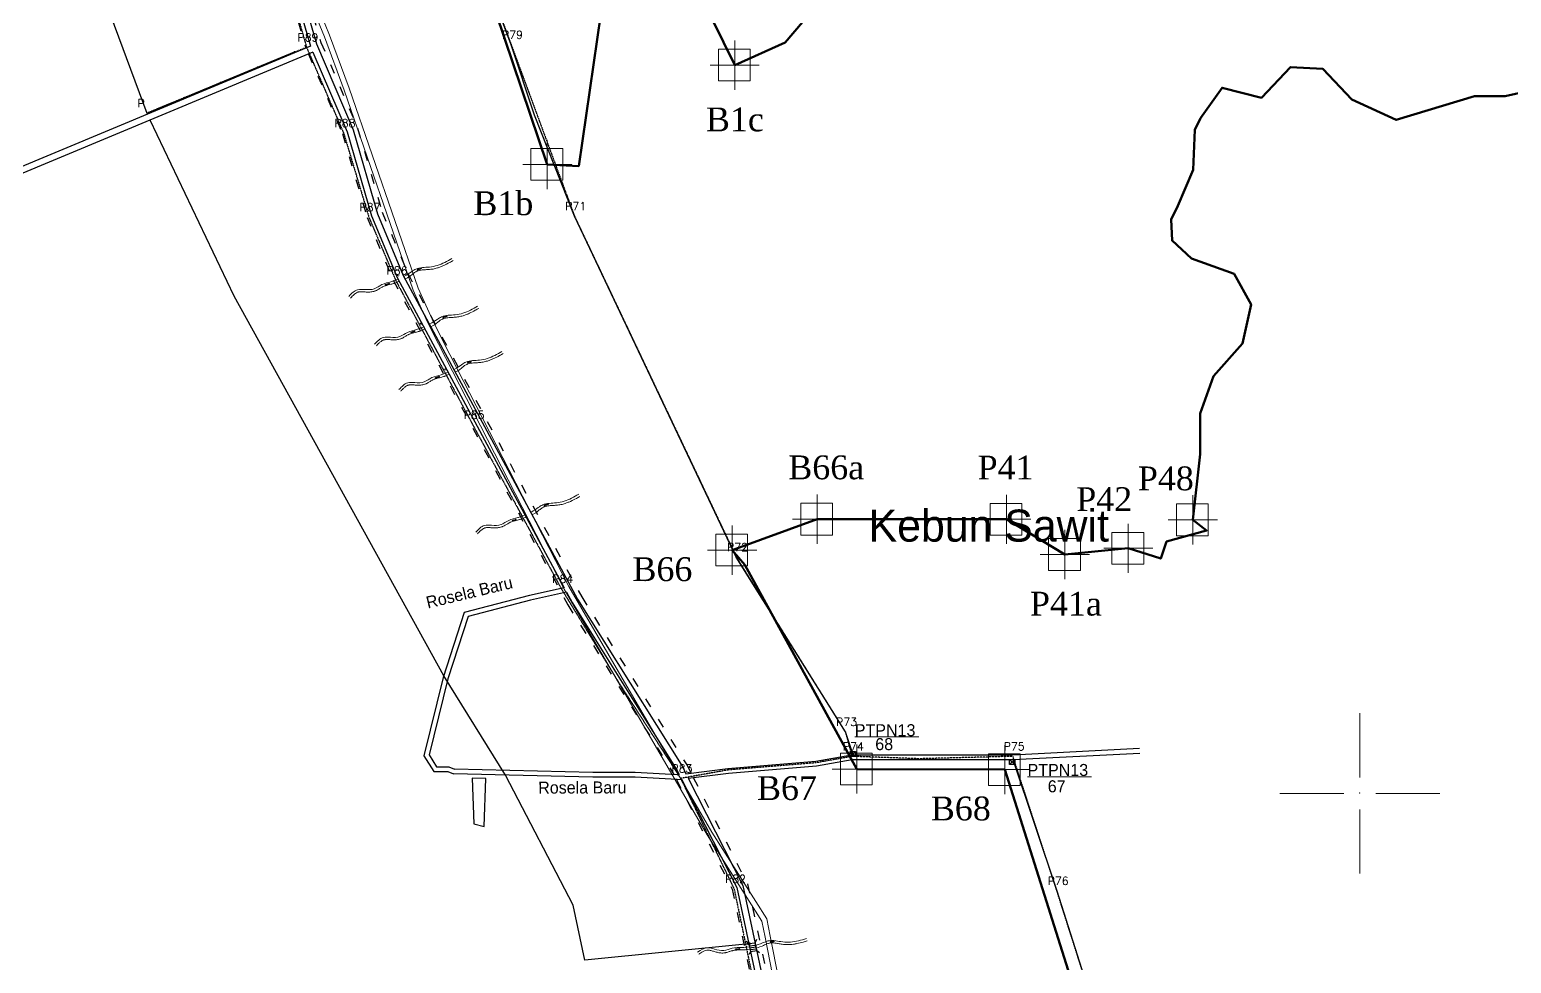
# Model space of a CAD drawing. Header units: inches. Extents: x 110400 to 131000, y 1079400 to 1096600.
# Drawn here: x 117338 to 119190, y 1085787 to 1086954 of the extents above; entities that cross this region are included whole.
import ezdxf

# ---------------------------------------------------------------- set-up
doc = ezdxf.new("R2010")
doc.units = ezdxf.units.IN
doc.header["$MEASUREMENT"] = 0
doc.linetypes.add('ACAD_ISO03W100', pattern=[30, 12, -18])
doc.linetypes.add('HIDDEN', pattern=[0.375, 0.25, -0.125])
for name, color, linetype in [('020100', 7, 'Continuous'), ('040100', 20, 'Continuous'), ('110100', 7, 'Continuous'), ('Bahu Jalan', 1, 'ACAD_ISO03W100'), ('Jalan', 1, 'Continuous'), ('Jembatan', 7, 'Continuous'), ('LB_POL', 1, 'HIDDEN'), ('NEW NO PATHOK', 7, 'Continuous'), ('PN_POL', 7, 'Continuous'), ('Sungai', 5, 'Continuous'), ('TEXT', 7, 'Continuous'), ('Tugu', 7, 'Continuous'), ('WPTATTRIBS', 7, 'Continuous')]:
    doc.layers.add(name, color=color, linetype=linetype)
doc.styles.add('ROMANC', font='romanc.shx')
doc.styles.add('Times New Roman', font='times.ttf')

# ---------------------------------------------------------------- blocks, each defined once
blk = doc.blocks.new('dawwfaa')
at = {"layer": '020100', "color": 5, "lineweight": 60}
for points in [[(118352.2, 1087020.1), (118282.2, 1086937.7), (118219, 1086909.5), (118118.8, 1087113.6)], [(118061, 1087036.8), (118024.1, 1086783.4), (117984.8, 1086785.4), (117899.4, 1087038.4)], [(119211.6, 1086877.3), (119181.8, 1086870.9), (119143.5, 1086870.9), (119045.6, 1086841.1), (118990.2, 1086866.6), (118954, 1086904.9), (118913.6, 1086907), (118877.4, 1086868.8), (118828.1, 1086881.3), (118801.2, 1086843.1), (118794, 1086828.7), (118791.9, 1086778.7), (118772.8, 1086733.5), (118764.7, 1086716.8), (118765.7, 1086690.2), (118790, 1086667.8), (118843.2, 1086648.7), (118864.5, 1086610.4), (118853.8, 1086561.5), (118817.6, 1086521.1), (118800.6, 1086474.3), (118800.6, 1086423.3), (118791.6, 1086341.4), (118808.8, 1086328), (118758.8, 1086314.5), (118751.6, 1086292.9), (118710.9, 1086305.9), (118631.8, 1086298.1), (118558.6, 1086342.1), (118322, 1086342.2), (118215.7, 1086303.6), (118231.8, 1086285.2), (118371.5, 1086030.1), (118556.6, 1086029.3), (118746.9, 1085426.6)]]:
    blk.add_lwpolyline(points, dxfattribs=at)
at = {"layer": '040100', "color": 5, "lineweight": 13}
for points in [[(117502.2, 1087381.4), (117599.2, 1087175.5), (117679.2, 1087011.2), (117706.5, 1086944.7), (117731, 1086878.2), (117817.3, 1086628.5), (117834.8, 1086589.3), (117848.8, 1086561.3), (118005.9, 1086254.9), (118184.7, 1085947.8), (118252.8, 1085840.2), (118257, 1085819.9), (118278, 1085712.9), (118351.6, 1085338.4), (118388, 1085152.3), (118425.9, 1084990.7), (118513.6, 1084740.8), (118585.8, 1084553.6)], [(117518.2, 1087363.1), (117605.2, 1087178.4), (117685.3, 1087013.9), (117712.7, 1086947.1), (117737.3, 1086880.5), (117823.5, 1086631), (117840.8, 1086592.2), (117854.7, 1086564.3), (118011.7, 1086258.1), (118190.4, 1085951.2), (118259, 1085842.8), (118263.5, 1085821.2), (118284.5, 1085714.2), (118350, 1085380.7)]]:
    blk.add_lwpolyline(points, dxfattribs=at)
at = {"layer": '110100', "color": 5, "lineweight": 13}
for p, q in [((119000.2, 1086019.7), (119000.2, 1086099.7)), ((118900.2, 1085999.7), (118980.2, 1085999.7)), ((119020.2, 1085999.7), (119100.2, 1085999.7)), ((119000.2, 1085899.7), (119000.2, 1085979.7))]:
    blk.add_line(p, q, dxfattribs=at)
blk.add_point((119000, 1086000), dxfattribs=at)
at = {"layer": 'NEW NO PATHOK', "color": 5, "lineweight": 13}
for points in [[(118188.3, 1086909.5), (118249.7, 1086909.5), (118219, 1086909.5), (118219, 1086940.3), (118219, 1086878.8), (118219, 1086889.7), (118238.3, 1086889.7), (118238.3, 1086929.4), (118198.6, 1086929.4), (118198.6, 1086889.7), (118219, 1086889.7)], [(117954.1, 1086785.4), (118015.5, 1086785.4), (117984.8, 1086785.4), (117984.8, 1086816.2), (117984.8, 1086754.7), (117984.8, 1086765.6), (118004.1, 1086765.6), (118004.1, 1086805.3), (117964.4, 1086805.3), (117964.4, 1086765.6), (117984.8, 1086765.6)], [(118291.3, 1086342.2), (118352.7, 1086342.2), (118322, 1086342.2), (118322, 1086373), (118322, 1086311.5), (118322, 1086322.4), (118341.3, 1086322.4), (118341.3, 1086362.1), (118301.6, 1086362.1), (118301.6, 1086322.4), (118322, 1086322.4)], [(118527.9, 1086342.1), (118589.3, 1086342.1), (118558.6, 1086342.1), (118558.6, 1086372.8), (118558.6, 1086311.4), (118558.6, 1086322.3), (118577.9, 1086322.3), (118577.9, 1086361.9), (118538.2, 1086361.9), (118538.2, 1086322.3), (118558.6, 1086322.3)], [(118760.9, 1086341.4), (118822.3, 1086341.4), (118791.6, 1086341.4), (118791.6, 1086372.1), (118791.6, 1086310.6), (118791.6, 1086321.5), (118810.9, 1086321.5), (118810.9, 1086361.2), (118771.2, 1086361.2), (118771.2, 1086321.5), (118791.6, 1086321.5)], [(118185, 1086303.6), (118246.5, 1086303.6), (118215.7, 1086303.6), (118215.7, 1086334.3), (118215.7, 1086272.9), (118215.7, 1086283.8), (118235, 1086283.8), (118235, 1086323.4), (118195.4, 1086323.4), (118195.4, 1086283.8), (118215.7, 1086283.8)], [(118680.2, 1086305.9), (118741.6, 1086305.9), (118710.9, 1086305.9), (118710.9, 1086336.6), (118710.9, 1086275.1), (118710.9, 1086286.1), (118730.2, 1086286.1), (118730.2, 1086325.7), (118690.5, 1086325.7), (118690.5, 1086286.1), (118710.9, 1086286.1)], [(118601, 1086298.1), (118662.5, 1086298.1), (118631.8, 1086298.1), (118631.8, 1086328.8), (118631.8, 1086267.4), (118631.8, 1086278.3), (118651.1, 1086278.3), (118651.1, 1086317.9), (118611.4, 1086317.9), (118611.4, 1086278.3), (118631.8, 1086278.3)], [(118340.8, 1086030.1), (118402.2, 1086030.1), (118371.5, 1086030.1), (118371.5, 1086060.8), (118371.5, 1085999.3), (118371.5, 1086010.3), (118390.8, 1086010.3), (118390.8, 1086049.9), (118351.1, 1086049.9), (118351.1, 1086010.3), (118371.5, 1086010.3)], [(118525.9, 1086029.3), (118587.3, 1086029.3), (118556.6, 1086029.3), (118556.6, 1086060), (118556.6, 1085998.6), (118556.6, 1086009.5), (118575.9, 1086009.5), (118575.9, 1086049.1), (118536.2, 1086049.1), (118536.2, 1086009.5), (118556.6, 1086009.5)]]:
    blk.add_lwpolyline(points, dxfattribs=at)
at = {"layer": 'NEW NO PATHOK', "color": 5, "lineweight": 13, "style": 'Times New Roman'}
for s, p in [('B1c', (118183.1, 1086826.8)), ('B1b', (117892.4, 1086722.1)), ('B66a', (118286, 1086392.1)), ('P41', (118522.6, 1086391.9)), ('P48', (118722.9, 1086378.3)), ('P42', (118645.9, 1086352.4)), ('B66', (118091.2, 1086264.9)), ('P41a', (118588.1, 1086221.8)), ('B67', (118246.9, 1085991.4)), ('B68', (118464.2, 1085965.9))]:
    blk.add_text(s, height=29.74, dxfattribs=at).set_placement(p)
blk = doc.blocks.new('qwqeq3')
at = {"layer": '020100', "color": 1}
blk.add_lwpolyline([(117908, 1086018.1), (117890.8, 1086018.6), (117893, 1085961.4), (117906, 1085958.3), (117908, 1086018.1)], dxfattribs=at)
blk = doc.blocks.new('WAYPOINT')
at = {"layer": 'WPTATTRIBS'}
for p, q in [((0, 0), (0.6, 1.5)), ((1.5, 0.9375), (0.3, 0.75)), ((0.6, 1.5), (1.5, 0.9375))]:
    blk.add_line(p, q, dxfattribs=at)
at = {"layer": 'WPTATTRIBS', "flags": 1}
for tag in ['Altitude', 'Type', 'Symbol', 'Color', 'City', 'Country', 'Description', 'Position', 'Depth', 'Proximity', 'DisplayMode', 'Facility', 'Name']:
    blk.add_attdef(tag, (0.3, -0.5), '', height=1, dxfattribs=at)
at = {"layer": 'WPTATTRIBS'}
blk.add_attdef('Visible', (0.3, -0.5), '', height=1, dxfattribs=at)
blk = doc.blocks.new('A$C24880B23')
for p, q in [((0, 0), (1.77, 1.7)), ((1.77, 0), (0, 1.7))]:
    blk.add_line(p, q)
blk.add_lwpolyline([(0, 1.7), (1.77, 1.7), (1.77, 0), (0, 0)], close=True)
blk = doc.blocks.new('A$C2F9C7BD5')
at = {"layer": 'Sungai'}
for points in [[(0, 0.2), (1, 0.6)], [(0, 0.2), (1.1, 0)]]:
    blk.add_lwpolyline(points, dxfattribs=at)
blk.add_spline([(5.5, 0.5), (5.3, 0.7), (5.1, 0.4), (4.8, 0.7), (4.5, 0.5), (4.2, 0.3), (4, 0.6), (3.9, 0.3), (3.3, 0.5), (2.5, 0.3), (2.3, 0.1), (1.7, 0.3), (0, 0.2)], degree=3, dxfattribs=at)
blk = doc.blocks.new('jawjwd')
at = {"color": 3}
for p, q in [((117622.6, 1086907, -17.9), (117668.7, 1086926.3, -17.9)), ((117576.4, 1086887.8, -17.9), (117622.6, 1086907, -17.9)), ((117530.3, 1086868.5, -17.9), (117576.4, 1086887.8, -17.9)), ((117484.1, 1086849.3, -17.9), (117530.3, 1086868.5, -17.9))]:
    blk.add_line(p, q, dxfattribs=at)
at = {"color": 3, "linetype": 'ByBlock'}
for p, q in [((118566.8, 1086041.8, -4.7), (118621.7, 1085877.9, -4.7)), ((118621.7, 1085877.9, -4.7), (118658.4, 1085762.6, -4.7))]:
    blk.add_line(p, q, dxfattribs=at)
for points, elevation in [([(117518.9, 1087320.7), (117348.1, 1087216.6), (117484.1, 1086849.3)], -17.9), ([(118366.7, 1086048.9), (118357.3, 1086076.4), (118221, 1086294.9), (118018.7, 1086720.9), (117968.7, 1086846.9), (117939.7, 1086934.9), (117895.7, 1087052.9), (117800.7, 1087244.9), (117776.7, 1087268.9), (117752.7, 1087282.9), (117695.7, 1087289.9), (117616.7, 1087294.9), (117552.9, 1087297)], -4.7), ([(118031.6, 1085791.4), (118016.9, 1085860.2), (117932.4, 1086022.4), (117855.5, 1086146.7), (117593.2, 1086620.9), (117488.4, 1086840.9)], -4.7)]:
    blk.add_lwpolyline(points, dxfattribs=dict(at, elevation=elevation))
at = {"color": 3, "elevation": -4.7}
for points in [[(117688.6, 1086933.2), (117185.1, 1086723.2)], [(117691.8, 1086925.6), (117188.2, 1086715.8)], [(118236.6, 1085811.8), (118031.6, 1085791.4)]]:
    blk.add_lwpolyline(points, dxfattribs=at)
at = {"color": 3}
for p in [(117668.7, 1086926.3, -17.9), (117622.6, 1086907, -17.9), (117576.4, 1086887.8, -17.9), (117530.3, 1086868.5, -17.9), (118236.6, 1085811.8, -4.7)]:
    blk.add_point(p, dxfattribs=at)
at = {"layer": 'Bahu Jalan', "color": 3, "linetype": 'ACAD_ISO03W100', "elevation": -4.7}
for points in [[(117489.1, 1087380.7), (117534.9, 1087288.2), (117648.6, 1087050.3), (117682.9, 1086931.2), (117683, 1086930.9)], [(117510, 1087383.6), (117552.9, 1087297), (117667.3, 1087057.4), (117701.8, 1086937.9), (117747.7, 1086830.8), (117778.4, 1086725.8), (117810.3, 1086649.4), (118027.8, 1086245.1), (118159.2, 1086035.2), (118164.4, 1086025)], [(117686.3, 1086923.3), (117728.8, 1086824), (117759.5, 1086719.2), (117792.2, 1086640.7), (118010.5, 1086235.1), (118141.8, 1086025.4), (118143, 1086023.1)], [(118167.3, 1086019.4), (118234.9, 1085886.7), (118343, 1085380.1)], [(118146.1, 1086016.9), (118215.9, 1085880), (118326.1, 1085363.3), (118370.5, 1085142.7), (118431.4, 1084906.7), (118595.4, 1084394.9)]]:
    blk.add_lwpolyline(points, dxfattribs=at)
at = {"layer": 'Jalan', "color": 3}
for points, elevation in [([(117495.4, 1087381.5), (117540.3, 1087290.9), (117654.2, 1087052.5), (117688.6, 1086933.2)], -4.7), ([(117503.7, 1087382.7), (117547.5, 1087294.4), (117661.7, 1087055.3), (117696.1, 1086935.9), (117742, 1086828.7), (117772.7, 1086723.8), (117804.8, 1086646.8), (118022.6, 1086242.1), (118154, 1086032.3), (118158.1, 1086024.2)], -4.7), ([(117691.8, 1086925.6), (117734.5, 1086826), (117765.2, 1086721.2), (117797.6, 1086643.3), (118005.8, 1086256.5)], -4.7), ([(118005.8, 1086256.5), (117962.4, 1086246.9), (117881, 1086225.8), (117854.7, 1086144.3), (117830.6, 1086046.7), (117843.1, 1086026.9), (117860.5, 1086026.9), (117867.7, 1086023.9)], -6.5), ([(118008.7, 1086251), (117963.8, 1086241), (117885.7, 1086220.8), (117860.5, 1086142.6), (117837, 1086047.8), (117846.4, 1086032.9), (117861.7, 1086032.9), (117868.8, 1086029.9)], -6.5), ([(118008.7, 1086251), (118015.7, 1086238.1), (118147.1, 1086028.3), (118149.7, 1086023.2)], -4.7), ([(118158.1, 1086024.2), (118210.4, 1086030.9), (118320.4, 1086039.9), (118365.5, 1086047.9), (118566.6, 1086047.8), (118725, 1086056)], -6.6), ([(118161, 1086018.6), (118211.3, 1086024.9), (118321.2, 1086033.9), (118366, 1086041.9), (118566.8, 1086041.8), (118725.3, 1086050)], -6.6), ([(118147, 1086016.9), (118094.6, 1086019.9), (118041.7, 1086019.9), (117867.7, 1086023.9)], -6.7), ([(118147.3, 1086022.9), (118094.8, 1086025.9), (118041.7, 1086025.9), (117868.8, 1086029.9)], -6.7), ([(118147.3, 1086022.9), (118149.7, 1086023.2)], -6.6), ([(118161, 1086018.6), (118229.2, 1085884.7), (118337.6, 1085375.5)], -4.7), ([(118147, 1086016.9), (118152.5, 1086017.6)], -6.6), ([(118152.5, 1086017.6), (118221.6, 1085882), (118332, 1085364.6), (118376.3, 1085144.1), (118437.2, 1084908.3), (118601.2, 1084396.8)], -4.7)]:
    blk.add_lwpolyline(points, dxfattribs=dict(at, elevation=elevation))
at = {"layer": 'Jembatan', "color": 3, "linetype": 'ACAD_ISO03W100'}
for p, q in [((118236.6, 1085811.9, -4.7), (118233.5, 1085814.4, -4.7)), ((118244.5, 1085813.1, -4.7), (118246.7, 1085817.6, -4.7)), ((118238.7, 1085802.1, -4.7), (118237, 1085798.4, -4.7)), ((118237.2, 1085809, -4.7), (118245.1, 1085810.2, -4.7)), ((118238.2, 1085804.4, -4.7), (118246.1, 1085805.6, -4.7)), ((118246.6, 1085803.2, -4.7), (118250, 1085800.9, -4.7))]:
    blk.add_line(p, q, dxfattribs=at)
at = {"layer": 'Jembatan', "color": 3}
for p, q in [((118236.6, 1085811.9, -4.7), (118238.7, 1085802.1, -4.7)), ((118237.7, 1085806.6, -4.7), (118245.6, 1085808, -4.7)), ((118238.7, 1085802.1, -4.7), (118246.6, 1085803.2, -4.7)), ((118246.6, 1085803.2, -4.7), (118244.5, 1085813.1, -4.7))]:
    blk.add_line(p, q, dxfattribs=at)
at = {"layer": 'Jembatan', "color": 3, "elevation": -4.7}
blk.add_lwpolyline([(118236.6, 1085811.9), (118244.5, 1085813.1)], dxfattribs=at)
at = {"layer": 'LB_POL', "color": 3}
for points in [[(117446.1, 1087484.7), (117483, 1087398.6), (117518.9, 1087320.7), (117650.1, 1087050.3), (117683.9, 1086931.7), (117484.1, 1086849.3)], [(117683.9, 1086931.7), (117730.2, 1086824.6), (117761.7, 1086719.6), (117795.4, 1086640.3), (117891.7, 1086459.9), (118002.4, 1086255), (118074.5, 1086137.4), (118151.4, 1086018.3), (118218.3, 1085880.2), (118249.6, 1085729.3), (118339.2, 1085369.4)]]:
    blk.add_lwpolyline(points, dxfattribs=at)
for points, elevation in [([(117518.9, 1087320.7), (117552.9, 1087297), (117695.7, 1087289.9), (117752.7, 1087282.9), (117776.7, 1087268.9), (117800.7, 1087244.9), (117895.7, 1087052.9), (117939.7, 1086934.9), (118018.7, 1086720.9), (118221, 1086294.9), (118357.3, 1086076.4), (118365.7, 1086045.9)], -4.7), ([(118749.7, 1085450.9), (118671.7, 1085720.9), (118621.7, 1085877.9), (118566.7, 1086045.9), (118449.7, 1086042.9), (118365.7, 1086045.9), (118320.7, 1086037.9), (118210.7, 1086028.9), (118151.4, 1086018.3)], 7.8)]:
    blk.add_lwpolyline(points, dxfattribs=dict(at, elevation=elevation))
at = {"layer": 'Sungai', "color": 3, "lineweight": 15}
for points, knots in [([(117805.6, 1086645.3, -4.7), (117814.1, 1086650.4, -4.7), (117821.3, 1086657.3, -4.7), (117835.2, 1086656.4, -4.7), (117850.7, 1086659.6, -4.7), (117859.6, 1086664.6, -4.7), (117865.6, 1086668, -4.7)], [80.854191, 80.854191, 80.854191, 80.854191, 92.524023, 109.786119, 119.702575, 140.002798, 140.002798, 140.002798, 140.002798]), ([(117807.2, 1086642.3, -4.7), (117812.4, 1086645.1, -4.7), (117812.4, 1086645.2, -4.7), (117813.7, 1086646.2, -4.7), (117815, 1086647.3, -4.7), (117817.4, 1086649.3, -4.7), (117818.6, 1086650.2, -4.7), (117820.3, 1086651.3, -4.7), (117820.9, 1086651.6, -4.7), (117821.8, 1086652.1, -4.7), (117822.1, 1086652.2, -4.7), (117822.7, 1086652.4, -4.7), (117823.1, 1086652.6, -4.7), (117824.1, 1086652.9, -4.7), (117824.8, 1086653.1, -4.7), (117827.4, 1086653.5, -4.7), (117829.4, 1086653.7, -4.7), (117833.1, 1086653.9, -4.7), (117834.7, 1086654, -4.7), (117837.2, 1086654.2, -4.7), (117838.2, 1086654.3, -4.7), (117840.1, 1086654.5, -4.7), (117841, 1086654.6, -4.7), (117843.8, 1086655.1, -4.7), (117845.6, 1086655.6, -4.7), (117848.7, 1086656.5, -4.7), (117850.1, 1086657, -4.7), (117852.7, 1086658, -4.7), (117854, 1086658.5, -4.7), (117857.8, 1086660.3, -4.7), (117860.2, 1086661.5, -4.7), (117864.1, 1086663.7, -4.7), (117865.6, 1086664.5, -4.7), (117867, 1086665.3, -4.7)], [80.167972, 80.167972, 80.167972, 80.167972, 80.22166, 80.22166, 84.998063, 84.998063, 89.774466, 89.774466, 92.200754, 92.200754, 93.517808, 93.517808, 94.834862, 94.834862, 97.468969, 97.468969, 103.732355, 103.732355, 108.364995, 108.364995, 111.003517, 111.003517, 113.642038, 113.642038, 118.919082, 118.919082, 122.952019, 122.952019, 126.984955, 126.984955, 135.050829, 135.050829, 140.002798, 140.002798, 140.002798, 140.002798]), ([(117736.8, 1086620.6, -4.7), (117740.2, 1086624.2, -4.7), (117745.7, 1086630, -4.7), (117757.7, 1086629, -4.7), (117768.6, 1086628.7, -4.7), (117778, 1086636.3, -4.7), (117786.7, 1086638, -4.7), (117791.6, 1086639.5, -4.7), (117798.3, 1086642.1, -4.7)], [0, 0, 0, 0, 13.703521, 22.622492, 34.414139, 45.306167, 57.291001, 60.750394, 60.750394, 60.750394, 60.750394]), ([(117739, 1086618.5, -4.7), (117739.3, 1086618.9, -4.7), (117739.7, 1086619.3, -4.7), (117740.7, 1086620.4, -4.7), (117741.4, 1086621, -4.7), (117743, 1086622.6, -4.7), (117744, 1086623.4, -4.7), (117745.8, 1086624.8, -4.7), (117746.8, 1086625.3, -4.7), (117747.9, 1086625.8, -4.7), (117748.2, 1086625.9, -4.7), (117748.8, 1086626, -4.7), (117749.2, 1086626.1, -4.7), (117749.9, 1086626.2, -4.7), (117750.3, 1086626.3, -4.7), (117751.9, 1086626.4, -4.7), (117753.3, 1086626.3, -4.7), (117755.5, 1086626.2, -4.7), (117756.2, 1086626.1, -4.7), (117757.8, 1086626.1, -4.7), (117758.6, 1086626, -4.7), (117760.9, 1086625.9, -4.7), (117762.6, 1086626, -4.7), (117765.8, 1086626.3, -4.7), (117767.5, 1086626.6, -4.7), (117769.5, 1086627.3, -4.7), (117769.9, 1086627.4, -4.7), (117770.6, 1086627.7, -4.7), (117771, 1086627.9, -4.7), (117772.1, 1086628.4, -4.7), (117772.8, 1086628.8, -4.7), (117774.6, 1086629.9, -4.7), (117775.7, 1086630.6, -4.7), (117777.3, 1086631.5, -4.7), (117777.8, 1086631.8, -4.7), (117778.6, 1086632.2, -4.7), (117778.9, 1086632.4, -4.7), (117779.7, 1086632.8, -4.7), (117780.2, 1086633, -4.7), (117781.3, 1086633.5, -4.7), (117781.9, 1086633.7, -4.7), (117783.5, 1086634.2, -4.7), (117784.7, 1086634.5, -4.7), (117787, 1086635.1, -4.7), (117788.1, 1086635.4, -4.7), (117789.9, 1086635.9, -4.7), (117790.6, 1086636.1, -4.7), (117792, 1086636.5, -4.7), (117792.7, 1086636.7, -4.7), (117793.6, 1086636.9, -4.7), (117793.8, 1086637, -4.7), (117799.7, 1086639.5, -4.7)], [0, 0, 0, 0, 1.426156, 1.426156, 4.278468, 4.278468, 8.344777, 8.344777, 12.411086, 12.411086, 13.60751, 13.60751, 15.108279, 15.108279, 16.609048, 16.609048, 20.933761, 20.933761, 23.124493, 23.124493, 25.315225, 25.315225, 29.696688, 29.696688, 34.078152, 34.078152, 35.155378, 35.155378, 36.232604, 36.232604, 38.387055, 38.387055, 42.201924, 42.201924, 44.020519, 44.020519, 45.212054, 45.212054, 47.146222, 47.146222, 49.08039, 49.08039, 52.948726, 52.948726, 56.272152, 56.272152, 58.408442, 58.408442, 60.544732, 60.544732, 61.178316, 61.178316, 61.178316, 61.178316]), ([(117837.7, 1086585.7, -4.7), (117846.2, 1086590.7, -4.7), (117853.4, 1086597.6, -4.7), (117867.3, 1086596.7, -4.7), (117882.8, 1086599.9, -4.7), (117891.7, 1086604.9, -4.7), (117897.7, 1086608.3, -4.7)], [80.854191, 80.854191, 80.854191, 80.854191, 92.524023, 109.786119, 119.702575, 140.002798, 140.002798, 140.002798, 140.002798]), ([(117839.3, 1086582.6, -4.7), (117844.5, 1086585.5, -4.7), (117844.5, 1086585.5, -4.7), (117845.8, 1086586.5, -4.7), (117847.1, 1086587.6, -4.7), (117849.5, 1086589.6, -4.7), (117850.7, 1086590.5, -4.7), (117852.4, 1086591.6, -4.7), (117853, 1086591.9, -4.7), (117853.9, 1086592.4, -4.7), (117854.2, 1086592.5, -4.7), (117854.8, 1086592.8, -4.7), (117855.2, 1086592.9, -4.7), (117856.2, 1086593.2, -4.7), (117856.9, 1086593.4, -4.7), (117859.5, 1086593.8, -4.7), (117861.5, 1086594, -4.7), (117865.2, 1086594.2, -4.7), (117866.8, 1086594.3, -4.7), (117869.3, 1086594.5, -4.7), (117870.3, 1086594.6, -4.7), (117872.2, 1086594.8, -4.7), (117873.1, 1086595, -4.7), (117875.9, 1086595.5, -4.7), (117877.7, 1086595.9, -4.7), (117880.8, 1086596.8, -4.7), (117882.2, 1086597.3, -4.7), (117884.8, 1086598.3, -4.7), (117886.1, 1086598.8, -4.7), (117889.9, 1086600.6, -4.7), (117892.3, 1086601.9, -4.7), (117896.2, 1086604, -4.7), (117897.7, 1086604.8, -4.7), (117899.1, 1086605.6, -4.7)], [80.167972, 80.167972, 80.167972, 80.167972, 80.22166, 80.22166, 84.998063, 84.998063, 89.774466, 89.774466, 92.200754, 92.200754, 93.517808, 93.517808, 94.834862, 94.834862, 97.468969, 97.468969, 103.732355, 103.732355, 108.364995, 108.364995, 111.003517, 111.003517, 113.642038, 113.642038, 118.919082, 118.919082, 122.952019, 122.952019, 126.984955, 126.984955, 135.050829, 135.050829, 140.002798, 140.002798, 140.002798, 140.002798]), ([(117768.9, 1086560.9, -4.7), (117772.3, 1086564.5, -4.7), (117777.8, 1086570.3, -4.7), (117789.8, 1086569.3, -4.7), (117800.7, 1086569, -4.7), (117810.1, 1086576.7, -4.7), (117818.8, 1086578.3, -4.7), (117823.7, 1086579.8, -4.7), (117830.4, 1086582.4, -4.7)], [0, 0, 0, 0, 13.703521, 22.622492, 34.414139, 45.306167, 57.291001, 60.750394, 60.750394, 60.750394, 60.750394]), ([(117771.1, 1086558.8, -4.7), (117771.4, 1086559.2, -4.7), (117771.8, 1086559.6, -4.7), (117772.8, 1086560.7, -4.7), (117773.5, 1086561.4, -4.7), (117775.1, 1086562.9, -4.7), (117776.1, 1086563.7, -4.7), (117777.9, 1086565.1, -4.7), (117778.9, 1086565.6, -4.7), (117780, 1086566.1, -4.7), (117780.3, 1086566.2, -4.7), (117780.9, 1086566.3, -4.7), (117781.3, 1086566.4, -4.7), (117782, 1086566.5, -4.7), (117782.4, 1086566.6, -4.7), (117784, 1086566.7, -4.7), (117785.4, 1086566.6, -4.7), (117787.6, 1086566.5, -4.7), (117788.3, 1086566.5, -4.7), (117789.9, 1086566.4, -4.7), (117790.7, 1086566.3, -4.7), (117793, 1086566.3, -4.7), (117794.7, 1086566.3, -4.7), (117797.9, 1086566.6, -4.7), (117799.5, 1086566.9, -4.7), (117801.6, 1086567.6, -4.7), (117802, 1086567.7, -4.7), (117802.7, 1086568, -4.7), (117803.1, 1086568.2, -4.7), (117804.2, 1086568.7, -4.7), (117804.9, 1086569.1, -4.7), (117806.7, 1086570.2, -4.7), (117807.8, 1086570.9, -4.7), (117809.4, 1086571.8, -4.7), (117809.9, 1086572.1, -4.7), (117810.7, 1086572.5, -4.7), (117811, 1086572.7, -4.7), (117811.8, 1086573.1, -4.7), (117812.3, 1086573.3, -4.7), (117813.4, 1086573.8, -4.7), (117814, 1086574, -4.7), (117815.6, 1086574.5, -4.7), (117816.8, 1086574.9, -4.7), (117819.1, 1086575.4, -4.7), (117820.2, 1086575.7, -4.7), (117822, 1086576.2, -4.7), (117822.7, 1086576.4, -4.7), (117824.1, 1086576.8, -4.7), (117824.8, 1086577, -4.7), (117825.7, 1086577.2, -4.7), (117825.9, 1086577.3, -4.7), (117831.8, 1086579.8, -4.7)], [0, 0, 0, 0, 1.426156, 1.426156, 4.278468, 4.278468, 8.344777, 8.344777, 12.411086, 12.411086, 13.60751, 13.60751, 15.108279, 15.108279, 16.609048, 16.609048, 20.933761, 20.933761, 23.124493, 23.124493, 25.315225, 25.315225, 29.696688, 29.696688, 34.078152, 34.078152, 35.155378, 35.155378, 36.232604, 36.232604, 38.387055, 38.387055, 42.201924, 42.201924, 44.020519, 44.020519, 45.212054, 45.212054, 47.146222, 47.146222, 49.08039, 49.08039, 52.948726, 52.948726, 56.272152, 56.272152, 58.408442, 58.408442, 60.544732, 60.544732, 61.178316, 61.178316, 61.178316, 61.178316]), ([(117868.2, 1086529.1, -4.7), (117876.7, 1086534.1, -4.7), (117883.9, 1086541, -4.7), (117897.8, 1086540.2, -4.7), (117913.3, 1086543.3, -4.7), (117922.2, 1086548.3, -4.7), (117928.1, 1086551.7, -4.7)], [80.854191, 80.854191, 80.854191, 80.854191, 92.524023, 109.786119, 119.702575, 140.002798, 140.002798, 140.002798, 140.002798]), ([(117869.8, 1086526, -4.7), (117874.9, 1086528.9, -4.7), (117875, 1086528.9, -4.7), (117876.3, 1086530, -4.7), (117877.6, 1086531, -4.7), (117880, 1086533, -4.7), (117881.1, 1086533.9, -4.7), (117882.9, 1086535, -4.7), (117883.5, 1086535.4, -4.7), (117884.3, 1086535.8, -4.7), (117884.7, 1086535.9, -4.7), (117885.3, 1086536.2, -4.7), (117885.6, 1086536.3, -4.7), (117886.7, 1086536.6, -4.7), (117887.4, 1086536.8, -4.7), (117890, 1086537.3, -4.7), (117892, 1086537.4, -4.7), (117895.6, 1086537.7, -4.7), (117897.2, 1086537.7, -4.7), (117899.8, 1086537.9, -4.7), (117900.8, 1086538, -4.7), (117902.6, 1086538.2, -4.7), (117903.6, 1086538.4, -4.7), (117906.3, 1086538.9, -4.7), (117908.1, 1086539.3, -4.7), (117911.3, 1086540.2, -4.7), (117912.6, 1086540.7, -4.7), (117915.3, 1086541.7, -4.7), (117916.5, 1086542.2, -4.7), (117920.4, 1086544, -4.7), (117922.8, 1086545.3, -4.7), (117926.7, 1086547.4, -4.7), (117928.2, 1086548.2, -4.7), (117929.6, 1086549.1, -4.7)], [80.167972, 80.167972, 80.167972, 80.167972, 80.22166, 80.22166, 84.998063, 84.998063, 89.774466, 89.774466, 92.200754, 92.200754, 93.517808, 93.517808, 94.834862, 94.834862, 97.468969, 97.468969, 103.732355, 103.732355, 108.364995, 108.364995, 111.003517, 111.003517, 113.642038, 113.642038, 118.919082, 118.919082, 122.952019, 122.952019, 126.984955, 126.984955, 135.050829, 135.050829, 140.002798, 140.002798, 140.002798, 140.002798]), ([(117799.4, 1086504.3, -4.7), (117802.8, 1086507.9, -4.7), (117808.3, 1086513.7, -4.7), (117820.2, 1086512.7, -4.7), (117831.1, 1086512.4, -4.7), (117840.5, 1086520.1, -4.7), (117849.3, 1086521.8, -4.7), (117854.2, 1086523.2, -4.7), (117860.8, 1086525.8, -4.7)], [0, 0, 0, 0, 13.703521, 22.622492, 34.414139, 45.306167, 57.291001, 60.750394, 60.750394, 60.750394, 60.750394]), ([(117801.6, 1086502.3, -4.7), (117801.9, 1086502.6, -4.7), (117802.2, 1086503, -4.7), (117803.3, 1086504.1, -4.7), (117804, 1086504.8, -4.7), (117805.6, 1086506.3, -4.7), (117806.5, 1086507.2, -4.7), (117808.4, 1086508.5, -4.7), (117809.3, 1086509, -4.7), (117810.5, 1086509.5, -4.7), (117810.8, 1086509.6, -4.7), (117811.4, 1086509.8, -4.7), (117811.7, 1086509.8, -4.7), (117812.5, 1086510, -4.7), (117812.9, 1086510, -4.7), (117814.5, 1086510.1, -4.7), (117815.9, 1086510.1, -4.7), (117818.1, 1086509.9, -4.7), (117818.8, 1086509.9, -4.7), (117820.4, 1086509.8, -4.7), (117821.2, 1086509.7, -4.7), (117823.5, 1086509.7, -4.7), (117825.1, 1086509.7, -4.7), (117828.4, 1086510, -4.7), (117830, 1086510.3, -4.7), (117832, 1086511, -4.7), (117832.4, 1086511.1, -4.7), (117833.2, 1086511.4, -4.7), (117833.6, 1086511.6, -4.7), (117834.7, 1086512.1, -4.7), (117835.4, 1086512.5, -4.7), (117837.2, 1086513.6, -4.7), (117838.3, 1086514.3, -4.7), (117839.9, 1086515.2, -4.7), (117840.4, 1086515.5, -4.7), (117841.2, 1086516, -4.7), (117841.5, 1086516.1, -4.7), (117842.3, 1086516.5, -4.7), (117842.8, 1086516.8, -4.7), (117843.9, 1086517.2, -4.7), (117844.4, 1086517.4, -4.7), (117846.1, 1086518, -4.7), (117847.3, 1086518.3, -4.7), (117849.6, 1086518.9, -4.7), (117850.7, 1086519.1, -4.7), (117852.5, 1086519.6, -4.7), (117853.2, 1086519.8, -4.7), (117854.6, 1086520.2, -4.7), (117855.3, 1086520.4, -4.7), (117856.2, 1086520.7, -4.7), (117856.4, 1086520.7, -4.7), (117862.3, 1086523.2, -4.7)], [0, 0, 0, 0, 1.426156, 1.426156, 4.278468, 4.278468, 8.344777, 8.344777, 12.411086, 12.411086, 13.60751, 13.60751, 15.108279, 15.108279, 16.609048, 16.609048, 20.933761, 20.933761, 23.124493, 23.124493, 25.315225, 25.315225, 29.696688, 29.696688, 34.078152, 34.078152, 35.155378, 35.155378, 36.232604, 36.232604, 38.387055, 38.387055, 42.201924, 42.201924, 44.020519, 44.020519, 45.212054, 45.212054, 47.146222, 47.146222, 49.08039, 49.08039, 52.948726, 52.948726, 56.272152, 56.272152, 58.408442, 58.408442, 60.544732, 60.544732, 61.178316, 61.178316, 61.178316, 61.178316]), ([(117964.1, 1086350.7, -4.7), (117972.7, 1086355.8, -4.7), (117979.9, 1086362.7, -4.7), (117993.8, 1086361.8, -4.7), (118009.3, 1086365, -4.7), (118018.2, 1086370, -4.7), (118024.1, 1086373.3, -4.7)], [80.854191, 80.854191, 80.854191, 80.854191, 92.524023, 109.786119, 119.702575, 140.002798, 140.002798, 140.002798, 140.002798]), ([(117965.8, 1086347.7, -4.7), (117970.9, 1086350.5, -4.7), (117970.9, 1086350.6, -4.7), (117972.3, 1086351.6, -4.7), (117973.5, 1086352.7, -4.7), (117976, 1086354.7, -4.7), (117977.1, 1086355.6, -4.7), (117978.9, 1086356.7, -4.7), (117979.4, 1086357, -4.7), (117980.3, 1086357.5, -4.7), (117980.6, 1086357.6, -4.7), (117981.3, 1086357.8, -4.7), (117981.6, 1086358, -4.7), (117982.7, 1086358.3, -4.7), (117983.4, 1086358.5, -4.7), (117986, 1086358.9, -4.7), (117988, 1086359.1, -4.7), (117991.6, 1086359.3, -4.7), (117993.2, 1086359.4, -4.7), (117995.8, 1086359.6, -4.7), (117996.7, 1086359.7, -4.7), (117998.6, 1086359.9, -4.7), (117999.6, 1086360, -4.7), (118002.3, 1086360.5, -4.7), (118004.1, 1086361, -4.7), (118007.3, 1086361.9, -4.7), (118008.6, 1086362.4, -4.7), (118011.2, 1086363.4, -4.7), (118012.5, 1086363.9, -4.7), (118016.3, 1086365.7, -4.7), (118018.8, 1086366.9, -4.7), (118022.7, 1086369.1, -4.7), (118024.1, 1086369.9, -4.7), (118025.6, 1086370.7, -4.7)], [80.167972, 80.167972, 80.167972, 80.167972, 80.22166, 80.22166, 84.998063, 84.998063, 89.774466, 89.774466, 92.200754, 92.200754, 93.517808, 93.517808, 94.834862, 94.834862, 97.468969, 97.468969, 103.732355, 103.732355, 108.364995, 108.364995, 111.003517, 111.003517, 113.642038, 113.642038, 118.919082, 118.919082, 122.952019, 122.952019, 126.984955, 126.984955, 135.050829, 135.050829, 140.002798, 140.002798, 140.002798, 140.002798]), ([(117895.4, 1086326, -4.7), (117898.7, 1086329.6, -4.7), (117904.3, 1086335.4, -4.7), (117916.2, 1086334.4, -4.7), (117927.1, 1086334.1, -4.7), (117936.5, 1086341.7, -4.7), (117945.3, 1086343.4, -4.7), (117950.2, 1086344.9, -4.7), (117956.8, 1086347.5, -4.7)], [0, 0, 0, 0, 13.703521, 22.622492, 34.414139, 45.306167, 57.291001, 60.750394, 60.750394, 60.750394, 60.750394]), ([(117897.5, 1086323.9, -4.7), (117897.9, 1086324.3, -4.7), (117898.2, 1086324.7, -4.7), (117899.3, 1086325.8, -4.7), (117899.9, 1086326.4, -4.7), (117901.6, 1086328, -4.7), (117902.5, 1086328.8, -4.7), (117904.4, 1086330.2, -4.7), (117905.3, 1086330.7, -4.7), (117906.5, 1086331.2, -4.7), (117906.8, 1086331.3, -4.7), (117907.4, 1086331.4, -4.7), (117907.7, 1086331.5, -4.7), (117908.5, 1086331.6, -4.7), (117908.9, 1086331.7, -4.7), (117910.5, 1086331.8, -4.7), (117911.8, 1086331.7, -4.7), (117914, 1086331.6, -4.7), (117914.8, 1086331.5, -4.7), (117916.3, 1086331.5, -4.7), (117917.1, 1086331.4, -4.7), (117919.5, 1086331.3, -4.7), (117921.1, 1086331.4, -4.7), (117924.4, 1086331.7, -4.7), (117926, 1086332, -4.7), (117928, 1086332.6, -4.7), (117928.4, 1086332.8, -4.7), (117929.2, 1086333.1, -4.7), (117929.6, 1086333.3, -4.7), (117930.7, 1086333.8, -4.7), (117931.3, 1086334.2, -4.7), (117933.2, 1086335.3, -4.7), (117934.3, 1086336, -4.7), (117935.9, 1086336.9, -4.7), (117936.4, 1086337.2, -4.7), (117937.2, 1086337.6, -4.7), (117937.5, 1086337.8, -4.7), (117938.3, 1086338.2, -4.7), (117938.8, 1086338.4, -4.7), (117939.9, 1086338.9, -4.7), (117940.4, 1086339.1, -4.7), (117942.1, 1086339.6, -4.7), (117943.3, 1086339.9, -4.7), (117945.6, 1086340.5, -4.7), (117946.6, 1086340.8, -4.7), (117948.4, 1086341.3, -4.7), (117949.2, 1086341.5, -4.7), (117950.6, 1086341.9, -4.7), (117951.3, 1086342.1, -4.7), (117952.2, 1086342.3, -4.7), (117952.4, 1086342.4, -4.7), (117958.2, 1086344.9, -4.7)], [0, 0, 0, 0, 1.426156, 1.426156, 4.278468, 4.278468, 8.344777, 8.344777, 12.411086, 12.411086, 13.60751, 13.60751, 15.108279, 15.108279, 16.609048, 16.609048, 20.933761, 20.933761, 23.124493, 23.124493, 25.315225, 25.315225, 29.696688, 29.696688, 34.078152, 34.078152, 35.155378, 35.155378, 36.232604, 36.232604, 38.387055, 38.387055, 42.201924, 42.201924, 44.020519, 44.020519, 45.212054, 45.212054, 47.146222, 47.146222, 49.08039, 49.08039, 52.948726, 52.948726, 56.272152, 56.272152, 58.408442, 58.408442, 60.544732, 60.544732, 61.178316, 61.178316, 61.178316, 61.178316]), ([(118245.2, 1085809.7, -4.7), (118254.6, 1085812.8, -4.7), (118263.2, 1085817.9, -4.7), (118276.6, 1085813.8, -4.7), (118292.4, 1085813.4, -4.7), (118302.2, 1085816.3, -4.7), (118308.7, 1085818.2, -4.7)], [80.854191, 80.854191, 80.854191, 80.854191, 92.524023, 109.786119, 119.702575, 140.002798, 140.002798, 140.002798, 140.002798]), ([(118246, 1085806.2, -4.7), (118246, 1085806.2, -4.7), (118246, 1085806.2, -4.7), (118253.3, 1085808.8, -4.7), (118254.8, 1085809.6, -4.7), (118257.6, 1085811, -4.7), (118258.9, 1085811.6, -4.7), (118260.9, 1085812.2, -4.7), (118261.5, 1085812.4, -4.7), (118262.5, 1085812.6, -4.7), (118262.8, 1085812.7, -4.7), (118263.5, 1085812.8, -4.7), (118263.8, 1085812.8, -4.7), (118264.9, 1085812.9, -4.7), (118265.7, 1085812.9, -4.7), (118268.3, 1085812.8, -4.7), (118270.3, 1085812.5, -4.7), (118273.9, 1085811.9, -4.7), (118275.5, 1085811.6, -4.7), (118278, 1085811.2, -4.7), (118279, 1085811.1, -4.7), (118280.8, 1085810.9, -4.7), (118281.8, 1085810.8, -4.7), (118284.6, 1085810.7, -4.7), (118286.4, 1085810.7, -4.7), (118289.7, 1085810.9, -4.7), (118291.1, 1085811, -4.7), (118293.9, 1085811.4, -4.7), (118295.3, 1085811.6, -4.7), (118299.4, 1085812.5, -4.7), (118302.1, 1085813.2, -4.7), (118306.4, 1085814.4, -4.7), (118308, 1085814.8, -4.7), (118309.6, 1085815.3, -4.7)], [80.167972, 80.167972, 80.167972, 80.167972, 80.22166, 80.22166, 84.998063, 84.998063, 89.774466, 89.774466, 92.200754, 92.200754, 93.517808, 93.517808, 94.834862, 94.834862, 97.468969, 97.468969, 103.732355, 103.732355, 108.364995, 108.364995, 111.003517, 111.003517, 113.642038, 113.642038, 118.919082, 118.919082, 122.952019, 122.952019, 126.984955, 126.984955, 135.050829, 135.050829, 140.002798, 140.002798, 140.002798, 140.002798]), ([(118172.6, 1085801.3, -4.7), (118176.7, 1085804, -4.7), (118183.4, 1085808.4, -4.7), (118194.8, 1085804.7, -4.7), (118205.3, 1085801.9, -4.7), (118216.2, 1085807.3, -4.7), (118225.1, 1085806.9, -4.7), (118230.3, 1085807.2, -4.7), (118237.4, 1085808.1, -4.7)], [0, 0, 0, 0, 13.703521, 22.622492, 34.414139, 45.306167, 57.291001, 60.750394, 60.750394, 60.750394, 60.750394]), ([(118174.2, 1085798.8, -4.7), (118174.6, 1085799.1, -4.7), (118175.1, 1085799.3, -4.7), (118176.3, 1085800.2, -4.7), (118177.1, 1085800.7, -4.7), (118179.1, 1085801.8, -4.7), (118180.2, 1085802.4, -4.7), (118182.3, 1085803.3, -4.7), (118183.3, 1085803.6, -4.7), (118184.6, 1085803.8, -4.7), (118184.9, 1085803.8, -4.7), (118185.5, 1085803.8, -4.7), (118185.9, 1085803.8, -4.7), (118186.6, 1085803.8, -4.7), (118187, 1085803.7, -4.7), (118188.6, 1085803.5, -4.7), (118189.9, 1085803.1, -4.7), (118192, 1085802.5, -4.7), (118192.8, 1085802.3, -4.7), (118194.3, 1085801.8, -4.7), (118195, 1085801.6, -4.7), (118197.3, 1085801, -4.7), (118198.9, 1085800.7, -4.7), (118202.1, 1085800.2, -4.7), (118203.8, 1085800.1, -4.7), (118205.9, 1085800.4, -4.7), (118206.3, 1085800.4, -4.7), (118207.1, 1085800.5, -4.7), (118207.5, 1085800.6, -4.7), (118208.7, 1085800.9, -4.7), (118209.5, 1085801.1, -4.7), (118211.5, 1085801.7, -4.7), (118212.8, 1085802.2, -4.7), (118214.5, 1085802.7, -4.7), (118215, 1085802.9, -4.7), (118215.9, 1085803.1, -4.7), (118216.3, 1085803.2, -4.7), (118217.2, 1085803.4, -4.7), (118217.7, 1085803.5, -4.7), (118218.8, 1085803.7, -4.7), (118219.4, 1085803.8, -4.7), (118221.2, 1085803.9, -4.7), (118222.4, 1085804, -4.7), (118224.8, 1085804.1, -4.7), (118225.9, 1085804.1, -4.7), (118227.7, 1085804.1, -4.7), (118228.5, 1085804.1, -4.7), (118230, 1085804.2, -4.7), (118230.7, 1085804.2, -4.7), (118231.6, 1085804.3, -4.7), (118231.8, 1085804.3, -4.7), (118238, 1085805, -4.7)], [0, 0, 0, 0, 1.426156, 1.426156, 4.278468, 4.278468, 8.344777, 8.344777, 12.411086, 12.411086, 13.60751, 13.60751, 15.108279, 15.108279, 16.609048, 16.609048, 20.933761, 20.933761, 23.124493, 23.124493, 25.315225, 25.315225, 29.696688, 29.696688, 34.078152, 34.078152, 35.155378, 35.155378, 36.232604, 36.232604, 38.387055, 38.387055, 42.201924, 42.201924, 44.020519, 44.020519, 45.212054, 45.212054, 47.146222, 47.146222, 49.08039, 49.08039, 52.948726, 52.948726, 56.272152, 56.272152, 58.408442, 58.408442, 60.544732, 60.544732, 61.178316, 61.178316, 61.178316, 61.178316])]:
    blk.add_open_spline(points, degree=3, knots=knots, dxfattribs=at)
at = {"layer": 'Tugu', "color": 3, "linetype": 'Continuous', "lineweight": 9}
for p, q in [((118369, 1086070.1, -4.7), (118449.2, 1086070.1, -4.7)), ((118584.9, 1086020.3, -4.7), (118664.8, 1086020.3, -4.7))]:
    blk.add_line(p, q, dxfattribs=at)
at = {"color": 3, "xscale": 1.25, "yscale": 1.25, "zscale": 1.25}
blk.add_blockref('A$C24880B23', (118235.5, 1085810.7, -4.7), dxfattribs=at)
at = {"layer": 'Sungai', "color": 3, "lineweight": 15, "rotation": 13.11244020522216}
for p in [(117822.3, 1086653.6, -4.7), (117782.1, 1086634.6, -4.7), (117854.4, 1086593.9, -4.7), (117814.2, 1086575, -4.7), (117884.9, 1086537.3, -4.7), (117844.7, 1086518.4, -4.7), (117980.9, 1086359, -4.7), (117940.7, 1086340, -4.7)]:
    blk.add_blockref('A$C2F9C7BD5', p, dxfattribs=at)
at = {"layer": 'Sungai', "color": 3, "lineweight": 15}
for p in [(118263.3, 1085814, -4.7), (118219.9, 1085804.7, -4.7)]:
    blk.add_blockref('A$C2F9C7BD5', p, dxfattribs=at)
at = {"layer": 'Tugu', "color": 3, "linetype": 'Continuous', "xscale": 3.75, "yscale": 3.75, "zscale": 3.75}
for p in [(118363.3, 1086045.7, -4.7), (118562.3, 1086035.7, 1.1)]:
    blk.add_blockref('A$C24880B23', p, dxfattribs=at)
at = {"layer": 'WPTATTRIBS', "color": 3}
for p, values in [((117796.9, 1086645.8, -26.1), {'Visible': 'JBT2'}), ((117825.9, 1086585.8, -27.5), {'Visible': 'JBT3'}), ((117856.9, 1086528.8, -26.6), {'Visible': 'JBT4'}), ((117949.9, 1086348.8, -25.6), {'Visible': 'JBT5'})]:
    blk.add_blockref('WAYPOINT', p, dxfattribs=at).add_auto_attribs(values)
at = {"layer": 'PN_POL', "color": 3, "style": 'ROMANC'}
for s, p in [('P89', (117672.5, 1086939.2, -4.7)), ('P79', (117928.2, 1086942.4, -9.4)), ('P', (117472.7, 1086856.8, -4.7)), ('P88', (117718.8, 1086832.1, -4.7)), ('P87', (117750.2, 1086727.1, -4.7)), ('P71', (118007.2, 1086728.4, -9.4)), ('P86', (117783.9, 1086647.8, -4.7)), ('P85', (117880.2, 1086467.4, -4.7)), ('P72', (118209.5, 1086302.4, -9.4)), ('P84', (117990.9, 1086262.5, -4.7)), ('P73', (118345.8, 1086083.9, -9.4)), ('P74', (118354.2, 1086053.4, -9.4)), ('P75', (118555.2, 1086053.4, 3.1)), ('P83', (118140, 1086025.8, -4.7)), ('P82', (118206.9, 1085887.7, -4.7)), ('P76', (118610.2, 1085885.4, 3.1))]:
    blk.add_text(s, height=10, dxfattribs=at).set_placement(p)
at = {"layer": 'TEXT', "color": 3}
blk.add_text('Kebun Sawit', height=40, dxfattribs=at).set_placement((118386.4, 1086314.2, -31.7))
at = {"layer": 'TEXT', "color": 3, "linetype": 'Continuous', "lineweight": 9}
for rotation, p in [(13.538, (117835.4, 1086230.5, -35.3)), (0.1075, (117973.4, 1085999.4, -35.3))]:
    blk.add_text('Rosela Baru', height=15, rotation=rotation, dxfattribs=at).set_placement(p)
at = {"layer": 'Tugu', "color": 3, "linetype": 'Continuous', "lineweight": 9}
for s, p in [('PTPN13', (118369.1, 1086071.1, -31.7)), ('68', (118394.7, 1086053.7, -31.7)), ('PTPN13', (118585, 1086021.4, -31.7)), ('67', (118610.3, 1086001, -31.7))]:
    blk.add_text(s, height=15, dxfattribs=at).set_placement(p)

msp = doc.modelspace()

# ---------------------------------------------------------------- block references
for name in ['jawjwd', 'qwqeq3']:
    msp.add_blockref(name, (0, 0))
at = {"layer": 'TEXT'}
msp.add_blockref('dawwfaa', (0, 0), dxfattribs=at)

doc.saveas('drawing.dxf')
